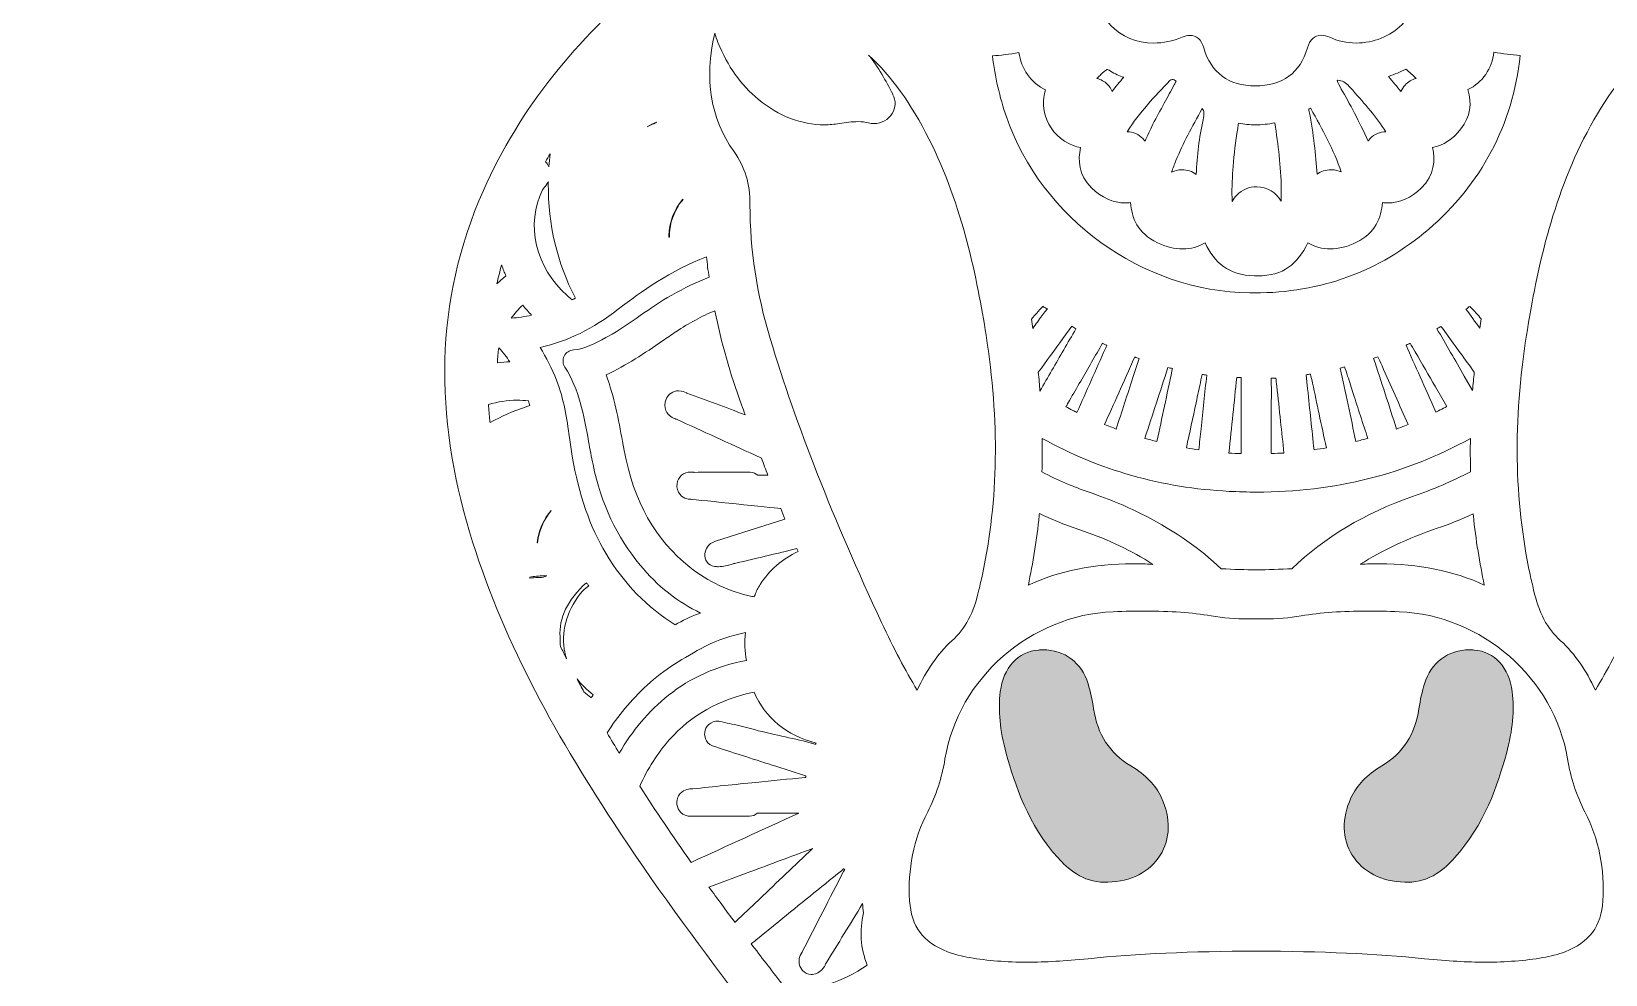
# Model space of a CAD drawing. Extents: x 316 to 1684, y -1896 to -103.
# Drawn here: x 316 to 1195, y -1441 to -915 of the extents above; entities that cross this region are included whole.
import ezdxf

# ---------------------------------------------------------------- set-up
doc = ezdxf.new("R2010")
doc.units = 0
doc.header["$MEASUREMENT"] = 0
doc.layers.add('Layer 1', color=7, linetype='Continuous')

# ---------------------------------------------------------------- blocks, each defined once
blk = doc.blocks.new('block 3')
at = {"layer": 'Layer 1', "lineweight": 0}
for points, knots in [([(1673.34, -762.19), (1662.42, -742.79), (1645.38, -729.84), (1626.13, -719.8), (1579.9, -695.65), (1530.89, -691.29), (1480.17, -700.46), (1472.26, -701.9), (1464.42, -703.7), (1456.37, -704.91), (1469.08, -697.31), (1482.2, -690.52), (1494.42, -682.22), (1597.01, -612.54), (1651.13, -515.78), (1656.09, -391.82), (1657.77, -349.84), (1651.93, -308.69), (1637.06, -269.34), (1611.07, -200.51), (1565.67, -148.18), (1500.72, -113.18), (1495.34, -110.27), (1489.49, -108.12), (1483.74, -105.96), (1478.61, -104.02), (1473.29, -103.36), (1467.76, -104.63), (1456.24, -107.26), (1452.69, -116.14), (1459.89, -125.56), (1462.54, -129.04), (1465.99, -132.03), (1469.48, -134.71), (1504.07, -161.2), (1530.16, -194), (1547, -234.47), (1562.92, -272.75), (1566.44, -312.54), (1564.66, -353.22), (1563.42, -381.55), (1557.91, -408.97), (1544.9, -434.47), (1526.94, -469.68), (1498.13, -493.38), (1462.73, -508.99), (1403.63, -535.05), (1341.45, -548.51), (1276.91, -549.25), (1244.48, -549.61), (1212.44, -543.11), (1181.42, -534.64), (1141.75, -523.78), (1102.93, -524.67), (1063.01, -531.95), (1042.09, -535.75), (1021.1, -537.48), (1000.09, -537.46), (1000.09, -537.46), (999.91, -537.46), (999.91, -537.46), (978.9, -537.48), (957.91, -535.75), (936.99, -531.95), (897.07, -524.67), (858.25, -523.78), (818.58, -534.64), (787.56, -543.11), (755.52, -549.61), (723.09, -549.25), (658.55, -548.51), (596.37, -535.05), (537.27, -508.99), (501.87, -493.38), (473.06, -469.68), (455.1, -434.47), (442.09, -408.97), (436.58, -381.55), (435.34, -353.22), (433.56, -312.54), (437.08, -272.75), (453, -234.47), (469.84, -194), (495.93, -161.2), (530.52, -134.71), (534.01, -132.03), (537.46, -129.04), (540.11, -125.56), (547.31, -116.14), (543.76, -107.26), (532.24, -104.63), (526.71, -103.36), (521.39, -104.02), (516.26, -105.96), (510.51, -108.12), (504.66, -110.27), (499.28, -113.18), (434.33, -148.18), (388.93, -200.51), (362.94, -269.34), (348.07, -308.69), (342.23, -349.84), (343.91, -391.82), (348.87, -515.78), (402.99, -612.54), (505.58, -682.22), (517.8, -690.52), (530.92, -697.31), (543.63, -704.91), (535.58, -703.7), (527.74, -701.9), (519.83, -700.46), (469.11, -691.29), (420.1, -695.65), (373.87, -719.8), (354.62, -729.84), (337.58, -742.79), (326.66, -762.19), (315.82, -781.5), (317.18, -798.65), (331.61, -815.5), (368.81, -858.95), (417.78, -881), (472.89, -890.53), (504.31, -895.96), (535.11, -888.27), (565.83, -882.51), (590.21, -877.94), (614, -870.13), (639.08, -869.18), (649.66, -868.8), (660.2, -868.1), (670.74, -869.82), (672.19, -870.06), (673.96, -870.13), (674.55, -871.64), (675.23, -873.37), (673.43, -874.11), (672.36, -875.01), (668.06, -878.7), (663.71, -882.32), (659.38, -885.99), (620.72, -918.68), (588.9, -956.78), (568.23, -1003.36), (540.49, -1065.87), (541.29, -1129.7), (560.55, -1194.13), (578.08, -1252.81), (607.58, -1305.64), (640.94, -1356.5), (684.92, -1423.61), (735.47, -1485.8), (785.51, -1548.36), (833.7, -1608.6), (882.43, -1668.47), (924.51, -1733.3), (952.78, -1776.85), (977.69, -1822.09), (992.65, -1872.18), (994.88, -1879.62), (997.22, -1887), (999.91, -1895.78), (999.93, -1895.87), (999.96, -1895.94), (999.99, -1896.03), (999.99, -1896.01), (1000, -1896.01), (1000, -1896), (1000, -1896.01), (1000.01, -1896.01), (1000.01, -1896.03), (1000.04, -1895.94), (1000.07, -1895.87), (1000.09, -1895.78), (1002.78, -1887), (1005.12, -1879.62), (1007.35, -1872.18), (1022.31, -1822.09), (1047.22, -1776.85), (1075.49, -1733.3), (1117.57, -1668.47), (1166.3, -1608.6), (1214.49, -1548.36), (1264.53, -1485.8), (1315.08, -1423.61), (1359.06, -1356.5), (1392.42, -1305.64), (1421.92, -1252.81), (1439.45, -1194.13), (1458.71, -1129.7), (1459.51, -1065.87), (1431.77, -1003.36), (1411.1, -956.78), (1379.28, -918.68), (1340.63, -885.99), (1336.29, -882.32), (1331.94, -878.7), (1327.64, -875.01), (1326.57, -874.11), (1324.77, -873.37), (1325.45, -871.64), (1326.04, -870.13), (1327.81, -870.06), (1329.26, -869.82), (1339.8, -868.1), (1350.34, -868.8), (1360.92, -869.18), (1386, -870.13), (1409.79, -877.94), (1434.17, -882.51), (1464.89, -888.27), (1495.69, -895.96), (1527.11, -890.53), (1582.22, -881), (1631.19, -858.95), (1668.39, -815.5), (1682.82, -798.65), (1684.18, -781.5), (1673.34, -762.19)], [0, 0, 0, 0, 1, 1, 1, 2, 2, 2, 3, 3, 3, 4, 4, 4, 5, 5, 5, 6, 6, 6, 7, 7, 7, 8, 8, 8, 9, 9, 9, 10, 10, 10, 11, 11, 11, 12, 12, 12, 13, 13, 13, 14, 14, 14, 15, 15, 15, 16, 16, 16, 17, 17, 17, 18, 18, 18, 19, 19, 19, 20, 20, 20, 21, 21, 21, 22, 22, 22, 23, 23, 23, 24, 24, 24, 25, 25, 25, 26, 26, 26, 27, 27, 27, 28, 28, 28, 29, 29, 29, 30, 30, 30, 31, 31, 31, 32, 32, 32, 33, 33, 33, 34, 34, 34, 35, 35, 35, 36, 36, 36, 37, 37, 37, 38, 38, 38, 39, 39, 39, 40, 40, 40, 41, 41, 41, 42, 42, 42, 43, 43, 43, 44, 44, 44, 45, 45, 45, 46, 46, 46, 47, 47, 47, 48, 48, 48, 49, 49, 49, 50, 50, 50, 51, 51, 51, 52, 52, 52, 53, 53, 53, 54, 54, 54, 55, 55, 55, 56, 56, 56, 57, 57, 57, 58, 58, 58, 59, 59, 59, 60, 60, 60, 61, 61, 61, 62, 62, 62, 63, 63, 63, 64, 64, 64, 65, 65, 65, 66, 66, 66, 67, 67, 67, 68, 68, 68, 69, 69, 69, 70, 70, 70, 71, 71, 71, 72, 72, 72, 73, 73, 73, 73]), ([(1090.78, -881.05), (1090.87, -881.77), (1090.98, -882.59), (1090.97, -883.04), (1090.72, -895.7), (1087.73, -904.25), (1081.27, -910.78), (1074.85, -917.27), (1065.55, -920.99), (1055.76, -920.99), (1050.58, -920.99), (1045.5, -919.89), (1041.06, -917.81), (1039.34, -917.01), (1037.87, -916.64), (1036.44, -916.64), (1032.5, -916.64), (1029.84, -919.04), (1028.52, -923.76), (1024.62, -937.61), (1014.57, -944.93), (999.41, -944.93), (984.6, -944.92), (974.66, -937.59), (970.69, -923.75), (969.36, -919.09), (966.71, -916.73), (962.8, -916.73), (961.5, -916.73), (960.17, -917.03), (958.64, -917.68), (953.34, -919.89), (947.98, -921.01), (942.7, -921.01), (923.58, -921.01), (909.17, -906.31), (908.42, -886.06), (908.39, -885.25), (908.5, -884.15), (908.63, -882.99), (908.92, -880.18), (909.28, -876.79), (907.9, -873.6), (926.14, -889.64), (948.62, -900.31), (975.21, -905.48), (983.47, -907.09), (991.95, -907.91), (1000.4, -907.91), (1000.4, -907.91), (1000.41, -907.91), (1000.41, -907.91), (1034.17, -907.91), (1066.34, -895.11), (1091.14, -873.69), (1090.14, -876.28), (1090.5, -878.97), (1090.78, -881.05)], [0, 0, 0, 0, 1, 1, 1, 2, 2, 2, 3, 3, 3, 4, 4, 4, 5, 5, 5, 6, 6, 6, 7, 7, 7, 8, 8, 8, 9, 9, 9, 10, 10, 10, 11, 11, 11, 12, 12, 12, 13, 13, 13, 14, 14, 14, 15, 15, 15, 16, 16, 16, 17, 17, 17, 18, 18, 18, 19, 19, 19, 19]), ([(708.13, -981.47), (695.08, -963.02), (691.58, -941.36), (697.51, -915.54), (697.97, -917.28), (698.61, -919.03), (699.3, -920.75), (704.58, -933.87), (712.16, -944.54), (721.84, -952.44), (733.38, -961.88), (745.82, -966.67), (758.79, -966.67), (758.8, -966.67), (758.8, -966.67), (758.8, -966.67), (761.54, -966.67), (764.34, -966.45), (767.13, -966.01), (770.87, -965.42), (774.24, -964.92), (777.45, -964.92), (779.62, -964.92), (781.58, -965.15), (783.46, -965.61), (784.43, -965.85), (785.42, -965.97), (786.41, -965.97), (790.6, -965.97), (794.53, -963.8), (796.66, -960.3), (798.62, -957.08), (798.76, -953.17), (797.03, -949.85), (797.03, -949.85), (796.92, -949.62), (796.92, -949.62), (793, -942.06), (788.98, -934.35), (783.38, -927.71), (796.18, -939.51), (807.19, -954.82), (817.13, -974.53), (836.08, -1012.16), (844.14, -1052.9), (849.05, -1084.19), (856.6, -1132.24), (855.94, -1175.96), (847.06, -1217.81), (846.73, -1219.33), (846.38, -1220.84), (846.02, -1222.36), (845.7, -1223.71), (845.38, -1225.06), (845.09, -1226.41), (842.22, -1239.27), (837.57, -1248.05), (830, -1254.89), (821.72, -1262.36), (815.87, -1271.48), (810.59, -1282.46), (803.85, -1271.36), (797.51, -1259.29), (790.67, -1244.65), (763.6, -1186.76), (743.25, -1134.9), (728.45, -1086.1), (720.95, -1061.39), (717.15, -1036.27), (717.18, -1011.46), (717.2, -999.26), (714.58, -990.57), (708.13, -981.47)], [0, 0, 0, 0, 1, 1, 1, 2, 2, 2, 3, 3, 3, 4, 4, 4, 5, 5, 5, 6, 6, 6, 7, 7, 7, 8, 8, 8, 9, 9, 9, 10, 10, 10, 11, 11, 11, 12, 12, 12, 13, 13, 13, 14, 14, 14, 15, 15, 15, 16, 16, 16, 17, 17, 17, 18, 18, 18, 19, 19, 19, 20, 20, 20, 21, 21, 21, 22, 22, 22, 23, 23, 23, 24, 24, 24, 24]), ([(1282.82, -1011.46), (1282.84, -1036.28), (1279.05, -1061.39), (1271.55, -1086.11), (1256.75, -1134.9), (1236.4, -1186.76), (1209.33, -1244.65), (1202.49, -1259.3), (1196.15, -1271.36), (1189.41, -1282.46), (1184.13, -1271.48), (1178.28, -1262.36), (1170, -1254.89), (1162.43, -1248.05), (1157.77, -1239.27), (1154.91, -1226.42), (1154.61, -1225.05), (1154.29, -1223.69), (1153.97, -1222.32), (1153.62, -1220.82), (1153.26, -1219.32), (1152.94, -1217.83), (1144.06, -1175.96), (1143.4, -1132.24), (1150.95, -1084.19), (1155.86, -1052.9), (1163.92, -1012.16), (1182.87, -974.53), (1192.81, -954.82), (1203.82, -939.51), (1216.62, -927.71), (1211.01, -934.35), (1207, -942.06), (1203.08, -949.63), (1203.08, -949.63), (1202.97, -949.85), (1202.97, -949.85), (1201.24, -953.17), (1201.39, -957.08), (1203.34, -960.3), (1205.47, -963.8), (1209.4, -965.97), (1213.59, -965.97), (1214.58, -965.97), (1215.57, -965.85), (1216.55, -965.61), (1218.42, -965.15), (1220.38, -964.92), (1222.55, -964.92), (1225.76, -964.92), (1229.13, -965.42), (1232.89, -966.02), (1235.66, -966.45), (1238.46, -966.67), (1241.21, -966.67), (1254.18, -966.67), (1266.62, -961.88), (1278.16, -952.45), (1287.84, -944.54), (1295.42, -933.87), (1300.7, -920.75), (1301.39, -919.03), (1302.03, -917.28), (1302.49, -915.54), (1308.42, -941.36), (1304.92, -963.02), (1291.87, -981.46), (1285.42, -990.56), (1282.8, -999.25), (1282.82, -1011.46)], [0, 0, 0, 0, 1, 1, 1, 2, 2, 2, 3, 3, 3, 4, 4, 4, 5, 5, 5, 6, 6, 6, 7, 7, 7, 8, 8, 8, 9, 9, 9, 10, 10, 10, 11, 11, 11, 12, 12, 12, 13, 13, 13, 14, 14, 14, 15, 15, 15, 16, 16, 16, 17, 17, 17, 18, 18, 18, 19, 19, 19, 20, 20, 20, 21, 21, 21, 22, 22, 22, 23, 23, 23, 23]), ([(1096.11, -1025.1), (1068.65, -1048.64), (1035.97, -1060.58), (998.98, -1060.58), (998.11, -1060.58), (997.25, -1060.57), (996.38, -1060.56), (936.11, -1059.67), (880.19, -1019.2), (860.4, -962.17), (856.64, -951.31), (854.02, -939.87), (852.61, -928.11), (857.17, -927.91), (862.01, -927.3), (867.45, -926.24), (868.41, -935.1), (874.3, -943.49), (882.25, -947.16), (880.59, -952.77), (880.81, -958.6), (882.94, -963.87), (885.55, -970.35), (890.8, -975.46), (897.72, -978.28), (899.13, -978.85), (900.51, -979.21), (901.82, -979.44), (900.4, -986.27), (900.56, -994.68), (907.99, -1001.89), (913.75, -1007.47), (920.06, -1010.31), (926.77, -1010.31), (927.75, -1010.31), (928.74, -1010.24), (929.74, -1010.12), (930.38, -1018.43), (933.7, -1027.31), (944.76, -1032.52), (949.69, -1034.85), (954.45, -1036.03), (958.91, -1036.03), (963.38, -1036.03), (967.57, -1034.89), (971.44, -1032.63), (976.63, -1043.62), (984.21, -1050.63), (999, -1051.05), (999.56, -1051.06), (1000.11, -1051.07), (1000.65, -1051.07), (1015.42, -1051.07), (1022.92, -1044.43), (1028.8, -1032.66), (1032.7, -1034.89), (1036.91, -1036.01), (1041.37, -1036.01), (1045.99, -1036.01), (1050.88, -1034.77), (1055.91, -1032.33), (1066.63, -1027.13), (1069.86, -1018.35), (1070.47, -1010.12), (1071.49, -1010.24), (1072.49, -1010.31), (1073.49, -1010.31), (1080.17, -1010.31), (1086.46, -1007.52), (1092.19, -1002.01), (1099.73, -994.76), (1099.9, -986.29), (1098.45, -979.39), (1104.54, -978.24), (1109.87, -974.73), (1114.34, -968.9), (1119.44, -962.28), (1120.73, -954.78), (1118.14, -947.03), (1126.28, -943.17), (1131.84, -935.17), (1132.74, -926.07), (1137.62, -927.01), (1142.54, -927.64), (1147.47, -927.94), (1143.05, -966.97), (1125.79, -999.65), (1096.11, -1025.1)], [0, 0, 0, 0, 1, 1, 1, 2, 2, 2, 3, 3, 3, 4, 4, 4, 5, 5, 5, 6, 6, 6, 7, 7, 7, 8, 8, 8, 9, 9, 9, 10, 10, 10, 11, 11, 11, 12, 12, 12, 13, 13, 13, 14, 14, 14, 15, 15, 15, 16, 16, 16, 17, 17, 17, 18, 18, 18, 19, 19, 19, 20, 20, 20, 21, 21, 21, 22, 22, 22, 23, 23, 23, 24, 24, 24, 25, 25, 25, 26, 26, 26, 27, 27, 27, 28, 28, 28, 29, 29, 29, 29]), ([(910.97, -940.79), (911.2, -940.56), (911.44, -940.33), (911.67, -940.1), (912.37, -939.43), (913.08, -938.75), (913.78, -938.06), (916.02, -935.86), (916.74, -935.83), (916.76, -935.83), (916.79, -935.83), (917.32, -935.84), (918.56, -936.69), (920.9, -938.28), (923.46, -939.34), (925.96, -940.09), (923.7, -942.72), (921.52, -945.37), (919.42, -948), (918.81, -946.54), (917.93, -945.19), (916.79, -944.05), (915.2, -942.44), (913.21, -941.34), (910.97, -940.79)], [0, 0, 0, 0, 1, 1, 1, 2, 2, 2, 3, 3, 3, 4, 4, 4, 5, 5, 5, 6, 6, 6, 7, 7, 7, 8, 8, 8, 8]), ([(1080.81, -948.13), (1078.55, -945.33), (1076.25, -942.51), (1073.83, -939.65), (1077.29, -938.53), (1080.47, -937.18), (1083.49, -935.57), (1085.56, -937.32), (1087.5, -939.03), (1089.35, -940.76), (1086.95, -941.36), (1084.79, -942.64), (1083.1, -944.49), (1082.12, -945.57), (1081.36, -946.81), (1080.81, -948.13)], [0, 0, 0, 0, 1, 1, 1, 2, 2, 2, 3, 3, 3, 4, 4, 4, 5, 5, 5, 5]), ([(927.86, -970.57), (934.64, -959.94), (943.31, -950.62), (951.78, -941.92), (952.01, -941.69), (952.39, -941.38), (953.08, -941.38), (953.74, -941.38), (954.59, -941.69), (955.18, -942.36), (955.05, -942.63), (954.88, -942.93), (954.75, -943.17), (954.53, -943.56), (954.32, -943.94), (954.14, -944.3), (952.34, -947.76), (950.47, -951.18), (948.59, -954.6), (946.49, -958.44), (944.32, -962.4), (942.27, -966.4), (940.59, -969.7), (939.14, -972.81), (937.85, -975.82), (937.48, -975.31), (937.09, -974.81), (936.64, -974.34), (934.36, -972), (931.3, -970.68), (927.86, -970.57)], [0, 0, 0, 0, 1, 1, 1, 2, 2, 2, 3, 3, 3, 4, 4, 4, 5, 5, 5, 6, 6, 6, 7, 7, 7, 8, 8, 8, 9, 9, 9, 10, 10, 10, 10]), ([(1045.3, -941.82), (1048.08, -942), (1049.87, -942.92), (1051.9, -945.21), (1051.9, -945.21), (1053.86, -947.42), (1053.86, -947.42), (1060.67, -955.08), (1067.15, -962.43), (1072.45, -970.57), (1069.09, -970.63), (1065.98, -971.95), (1063.67, -974.3), (1063.21, -974.78), (1062.8, -975.29), (1062.42, -975.82), (1057.54, -964.73), (1052.01, -954.64), (1047.5, -946.75), (1046.48, -944.97), (1045.69, -943.35), (1045.09, -941.81), (1045.09, -941.81), (1045.3, -941.82), (1045.3, -941.82)], [0, 0, 0, 0, 1, 1, 1, 2, 2, 2, 3, 3, 3, 4, 4, 4, 5, 5, 5, 6, 6, 6, 7, 7, 7, 8, 8, 8, 8]), ([(958.51, -991.79), (956.44, -991.79), (954.48, -992.26), (952.71, -993.08), (953.46, -990.88), (954.28, -988.75), (955.14, -986.64), (959.07, -977.09), (963.89, -967.99), (969.83, -957.6), (970.89, -958.79), (971.02, -960.44), (970.25, -963.97), (968.15, -973.6), (966.9, -983.78), (966.48, -994.36), (964.22, -992.75), (961.47, -991.79), (958.51, -991.79)], [0, 0, 0, 0, 1, 1, 1, 2, 2, 2, 3, 3, 3, 4, 4, 4, 5, 5, 5, 6, 6, 6, 6]), ([(1029.85, -957.56), (1029.85, -957.56), (1030.28, -957.31), (1030.28, -957.31), (1030.32, -957.38), (1030.36, -957.46), (1030.41, -957.53), (1037.03, -969.24), (1043.3, -980.79), (1047.5, -993.02), (1045.86, -992.28), (1044.06, -991.85), (1042.15, -991.81), (1042.11, -991.8), (1041.88, -991.8), (1041.83, -991.8), (1038.89, -991.8), (1036.18, -992.7), (1033.94, -994.24), (1033.35, -983.39), (1031.93, -971.94), (1029.6, -959.39), (1029.45, -958.6), (1029.4, -958.13), (1029.39, -957.86), (1029.5, -957.78), (1029.64, -957.68), (1029.85, -957.56)], [0, 0, 0, 0, 1, 1, 1, 2, 2, 2, 3, 3, 3, 4, 4, 4, 5, 5, 5, 6, 6, 6, 7, 7, 7, 8, 8, 8, 9, 9, 9, 9]), ([(659.8, -967.76), (661.43, -966.79), (663.16, -965.95), (664.98, -965.25), (664.36, -965.61), (663.63, -965.97), (662.74, -966.34), (661.73, -966.77), (660.75, -967.24), (659.8, -967.76)], [0, 0, 0, 0, 1, 1, 1, 2, 2, 2, 3, 3, 3, 3]), ([(1000.25, -1001.28), (996.07, -1001.28), (992.14, -1002.94), (989.18, -1005.95), (988.12, -1007.04), (987.24, -1008.25), (986.55, -1009.54), (986.22, -1003.82), (986.56, -997.92), (986.93, -991.82), (986.93, -991.82), (987.04, -990), (987.04, -990), (987.45, -982.98), (988.5, -976.1), (989.61, -968.81), (989.76, -967.8), (989.92, -966.8), (990.07, -965.8), (993.19, -966.39), (996.37, -966.69), (999.57, -966.69), (1003.13, -966.69), (1006.74, -966.32), (1010.34, -965.59), (1012.25, -978.06), (1013.79, -989.64), (1013.96, -1002.49), (1013.96, -1004.56), (1013.95, -1006.91), (1013.83, -1009.4), (1011.22, -1004.61), (1006.13, -1001.32), (1000.25, -1001.28)], [0, 0, 0, 0, 1, 1, 1, 2, 2, 2, 3, 3, 3, 4, 4, 4, 5, 5, 5, 6, 6, 6, 7, 7, 7, 8, 8, 8, 9, 9, 9, 10, 10, 10, 11, 11, 11, 11]), ([(605.54, -982.98), (605.26, -985.36), (605.04, -987.77), (604.87, -990.21), (604.36, -989.1), (603.66, -988.18), (602.91, -987.39), (603.78, -985.9), (604.66, -984.43), (605.54, -982.98)], [0, 0, 0, 0, 1, 1, 1, 2, 2, 2, 3, 3, 3, 3]), ([(604.54, -998.58), (604.53, -998.9), (604.53, -999.23), (604.53, -999.56), (604.37, -1022.32), (609.45, -1043.82), (619.63, -1063.48), (618.96, -1063.85), (618.38, -1064.18), (617.86, -1064.48), (617.8, -1064.43), (617.74, -1064.38), (617.68, -1064.32), (616.97, -1063.69), (616.13, -1062.93), (615.1, -1062.04), (597.46, -1046.81), (591.68, -1021.95), (601.34, -1002.96), (601.46, -1002.73), (601.94, -1002.16), (602.26, -1001.79), (602.89, -1001.04), (603.8, -999.95), (604.54, -998.58)], [0, 0, 0, 0, 1, 1, 1, 2, 2, 2, 3, 3, 3, 4, 4, 4, 5, 5, 5, 6, 6, 6, 7, 7, 7, 8, 8, 8, 8]), ([(671.85, -1029.45), (671.85, -1029.45), (671.85, -1028.66), (671.85, -1028.66), (672.01, -1021.34), (674.68, -1014.33), (679.61, -1008.21), (679.63, -1008.24), (679.82, -1008.42), (679.89, -1008.49), (678.94, -1009.44), (677.86, -1010.59), (677.02, -1012.09), (673.53, -1018.3), (671.99, -1023.78), (672.19, -1029.31), (672.08, -1029.36), (671.97, -1029.4), (671.85, -1029.45)], [0, 0, 0, 0, 1, 1, 1, 2, 2, 2, 3, 3, 3, 4, 4, 4, 5, 5, 5, 6, 6, 6, 6]), ([(578.37, -1045.17), (578.42, -1045.13), (578.47, -1045.09), (578.52, -1045.05), (579.2, -1047.21), (580.03, -1049.22), (580.85, -1051.02), (579.07, -1052.46), (577.4, -1053.96), (575.82, -1055.5), (576.59, -1052.03), (577.44, -1048.59), (578.37, -1045.17)], [0, 0, 0, 0, 1, 1, 1, 2, 2, 2, 3, 3, 3, 4, 4, 4, 4]), ([(599.99, -1091.08), (615.28, -1087.6), (629.59, -1080.59), (643.57, -1069.74), (656.31, -1059.88), (673.1, -1047.95), (692.85, -1040.4), (693.28, -1044.23), (693.77, -1048.05), (694.32, -1051.86), (687.39, -1054.51), (680.38, -1057.85), (673.44, -1061.81), (667.26, -1065.32), (661.45, -1069.37), (655.82, -1073.27), (649.74, -1077.5), (643.99, -1081.5), (637.8, -1084.9), (637.8, -1084.9), (636.68, -1085.51), (636.68, -1085.51), (630.65, -1088.84), (624.95, -1091.98), (618.59, -1092.41), (616.38, -1092.56), (614.41, -1093.86), (613.42, -1095.83), (612.42, -1097.81), (612.55, -1100.17), (613.74, -1102.03), (621.75, -1114.49), (624.31, -1128.65), (627.03, -1143.64), (627.79, -1147.85), (628.57, -1152.19), (629.49, -1156.47), (634.17, -1178.5), (642.77, -1196.86), (655.78, -1212.6), (665.56, -1224.45), (676.91, -1233.43), (689.61, -1239.4), (689.22, -1239.54), (688.83, -1239.68), (688.43, -1239.82), (683.7, -1241.45), (679.43, -1243.69), (675.46, -1245.94), (659.88, -1236.43), (646.82, -1223.01), (636.64, -1206.04), (627.73, -1191.2), (621.6, -1173.46), (617.92, -1151.82), (617.33, -1148.37), (616.83, -1144.8), (616.34, -1141.35), (614.85, -1130.82), (613.31, -1119.93), (609.12, -1109.39), (606.43, -1102.63), (603.42, -1096.59), (599.99, -1091.08)], [0, 0, 0, 0, 1, 1, 1, 2, 2, 2, 3, 3, 3, 4, 4, 4, 5, 5, 5, 6, 6, 6, 7, 7, 7, 8, 8, 8, 9, 9, 9, 10, 10, 10, 11, 11, 11, 12, 12, 12, 13, 13, 13, 14, 14, 14, 15, 15, 15, 16, 16, 16, 17, 17, 17, 18, 18, 18, 19, 19, 19, 20, 20, 20, 21, 21, 21, 21]), ([(595.16, -1073.03), (591.41, -1073.87), (587.67, -1074.42), (583.83, -1074.68), (585.66, -1072.12), (587.81, -1069.7), (590.29, -1067.39), (591.78, -1069.33), (593.39, -1071.18), (595.16, -1073.03)], [0, 0, 0, 0, 1, 1, 1, 2, 2, 2, 3, 3, 3, 3]), ([(646.92, -1148.63), (646.92, -1148.63), (645.99, -1143.63), (645.99, -1143.63), (643.71, -1131.3), (641.35, -1118.6), (636.83, -1106.33), (648.2, -1101.11), (658.4, -1094.16), (668.29, -1087.41), (670.8, -1085.7), (673.31, -1083.98), (675.85, -1082.29), (683.02, -1077.51), (690.29, -1073.58), (697.55, -1070.55), (701.14, -1088.27), (706.15, -1105.93), (712.49, -1123.13), (713.17, -1124.97), (713.84, -1126.8), (714.52, -1128.63), (703.66, -1124.59), (692.81, -1120.56), (681.98, -1116.54), (681.98, -1116.54), (681.68, -1116.4), (681.68, -1116.4), (680.76, -1115.97), (679.22, -1115.26), (677.28, -1115.26), (674.21, -1115.26), (671.54, -1117.07), (670.28, -1119.98), (669.37, -1122.1), (669.34, -1124.35), (670.19, -1126.31), (671.55, -1129.47), (674.42, -1130.52), (675.8, -1131.02), (675.8, -1131.02), (676.11, -1131.14), (676.11, -1131.14), (690.75, -1137.85), (705.41, -1144.54), (720.06, -1151.23), (720.06, -1151.23), (723.55, -1152.83), (723.55, -1152.83), (724.76, -1156.04), (725.98, -1159.26), (727.21, -1162.47), (727.21, -1162.47), (721.61, -1162.47), (721.61, -1162.47), (720.49, -1161.42), (718.99, -1160.78), (717.34, -1160.78), (717.34, -1160.78), (703.55, -1160.78), (703.55, -1160.78), (697.65, -1160.78), (691.75, -1160.78), (686.05, -1160.82), (686.05, -1160.82), (685.78, -1160.79), (685.78, -1160.79), (685.23, -1160.73), (684.66, -1160.68), (684.12, -1160.68), (680.07, -1160.68), (677, -1163.31), (676.46, -1167.23), (676.16, -1169.47), (676.75, -1171.6), (678.12, -1173.21), (680.31, -1175.79), (683.33, -1175.87), (684.62, -1175.9), (684.62, -1175.9), (684.82, -1175.91), (684.82, -1175.91), (695.68, -1177.04), (734.41, -1181.04), (734.41, -1181.04), (735.19, -1183.02), (735.97, -1184.97), (736.73, -1186.9), (736.73, -1186.9), (697.85, -1199.33), (697.85, -1199.33), (693.65, -1200.67), (692.34, -1203.85), (691.99, -1206.28), (691.75, -1207.92), (692.18, -1209.59), (693.17, -1210.92), (694.16, -1212.25), (695.64, -1213.13), (697.29, -1213.36), (698.03, -1213.47), (698.79, -1213.52), (699.55, -1213.52), (702.35, -1213.52), (704.8, -1212.8), (706.76, -1212.22), (707.42, -1212.03), (708.07, -1211.83), (708.74, -1211.67), (718.78, -1209.32), (728.8, -1206.93), (738.83, -1204.53), (738.83, -1204.53), (743.44, -1203.43), (743.44, -1203.43), (743.66, -1203.96), (743.88, -1204.5), (744.1, -1205.03), (735.15, -1209.17), (728.02, -1215.36), (722.87, -1223.5), (721.67, -1225.39), (720.71, -1227.3), (720, -1229.18), (719.82, -1229.66), (719.67, -1230.04), (719.55, -1230.34), (719.22, -1230.29), (718.81, -1230.21), (718.3, -1230.11), (705.56, -1227.46), (693.86, -1221.95), (683.51, -1213.76), (664.27, -1198.49), (652.3, -1177.19), (646.92, -1148.63)], [0, 0, 0, 0, 1, 1, 1, 2, 2, 2, 3, 3, 3, 4, 4, 4, 5, 5, 5, 6, 6, 6, 7, 7, 7, 8, 8, 8, 9, 9, 9, 10, 10, 10, 11, 11, 11, 12, 12, 12, 13, 13, 13, 14, 14, 14, 15, 15, 15, 16, 16, 16, 17, 17, 17, 18, 18, 18, 19, 19, 19, 20, 20, 20, 21, 21, 21, 22, 22, 22, 23, 23, 23, 24, 24, 24, 25, 25, 25, 26, 26, 26, 27, 27, 27, 28, 28, 28, 29, 29, 29, 30, 30, 30, 31, 31, 31, 32, 32, 32, 33, 33, 33, 34, 34, 34, 35, 35, 35, 36, 36, 36, 37, 37, 37, 38, 38, 38, 39, 39, 39, 40, 40, 40, 41, 41, 41, 42, 42, 42, 43, 43, 43, 44, 44, 44, 45, 45, 45, 45]), ([(874.35, -1075.16), (876.1, -1073.22), (880.74, -1068.07), (880.74, -1068.07), (881.53, -1068.6), (882.32, -1069.07), (883.05, -1069.5), (883.13, -1069.54), (883.2, -1069.59), (883.29, -1069.64), (883.01, -1069.97), (882.73, -1070.29), (882.49, -1070.57), (881.74, -1071.45), (880.97, -1072.35), (880.26, -1073.33), (878.57, -1075.68), (876.87, -1078.04), (875.16, -1080.39), (874.9, -1078.65), (874.63, -1076.91), (874.35, -1075.16)], [0, 0, 0, 0, 1, 1, 1, 2, 2, 2, 3, 3, 3, 4, 4, 4, 5, 5, 5, 6, 6, 6, 7, 7, 7, 7]), ([(1117.14, -1069.65), (1117.93, -1069.04), (1118.68, -1068.48), (1119.27, -1068.09), (1120.22, -1069), (1121.6, -1070.53), (1122.87, -1071.93), (1123.8, -1072.96), (1124.73, -1074), (1125.67, -1075.03), (1125.39, -1076.78), (1125.12, -1078.53), (1124.85, -1080.27), (1122.29, -1076.74), (1119.72, -1073.2), (1117.14, -1069.65)], [0, 0, 0, 0, 1, 1, 1, 2, 2, 2, 3, 3, 3, 4, 4, 4, 5, 5, 5, 5]), ([(879.18, -1115.38), (878.91, -1111.93), (878.6, -1108.44), (878.25, -1104.94), (882.84, -1098.66), (887.41, -1092.37), (891.98, -1086.08), (891.98, -1086.08), (896.97, -1079.22), (896.97, -1079.22), (897.72, -1079.69), (898.48, -1080.17), (899.23, -1080.65), (896.98, -1084.55), (894.72, -1088.46), (892.46, -1092.36), (888.04, -1099.99), (883.62, -1107.62), (879.18, -1115.38)], [0, 0, 0, 0, 1, 1, 1, 2, 2, 2, 3, 3, 3, 4, 4, 4, 5, 5, 5, 6, 6, 6, 6]), ([(1120.85, -1115.13), (1120.85, -1115.13), (1116.17, -1107.03), (1116.17, -1107.03), (1111.11, -1098.25), (1106.05, -1089.47), (1100.88, -1080.57), (1101.72, -1080.06), (1102.52, -1079.6), (1103.15, -1079.26), (1103.94, -1080.23), (1105.06, -1081.78), (1106.19, -1083.35), (1111.35, -1090.52), (1116.54, -1097.67), (1121.76, -1104.8), (1121.42, -1108.22), (1121.11, -1111.68), (1120.85, -1115.13)], [0, 0, 0, 0, 1, 1, 1, 2, 2, 2, 3, 3, 3, 4, 4, 4, 5, 5, 5, 6, 6, 6, 6]), ([(893.67, -1124.22), (894.22, -1123.19), (894.97, -1121.88), (895.67, -1120.67), (897.74, -1117.06), (899.83, -1113.46), (901.91, -1109.86), (905.91, -1102.95), (910.04, -1095.82), (914.06, -1088.71), (914.06, -1088.71), (915.85, -1089.56), (916.46, -1089.86), (916.22, -1090.43), (915.94, -1091.05), (915.69, -1091.63), (910.4, -1103.55), (905.11, -1115.47), (899.79, -1127.33), (899.03, -1126.96), (898.26, -1126.59), (897.5, -1126.2), (896.18, -1125.54), (894.74, -1124.81), (893.67, -1124.22)], [0, 0, 0, 0, 1, 1, 1, 2, 2, 2, 3, 3, 3, 4, 4, 4, 5, 5, 5, 6, 6, 6, 7, 7, 7, 8, 8, 8, 8]), ([(1106.42, -1124.08), (1105.87, -1124.36), (1101.78, -1126.44), (1100.29, -1127.2), (1094.12, -1113.19), (1088.76, -1101.14), (1083.64, -1089.78), (1084.51, -1089.36), (1085.32, -1088.99), (1085.95, -1088.72), (1086.7, -1089.84), (1087.75, -1091.67), (1088.8, -1093.49), (1092.56, -1100.05), (1096.34, -1106.59), (1100.11, -1113.14), (1100.11, -1113.14), (1106.42, -1124.08), (1106.42, -1124.08)], [0, 0, 0, 0, 1, 1, 1, 2, 2, 2, 3, 3, 3, 4, 4, 4, 5, 5, 5, 6, 6, 6, 6]), ([(582.96, -1099.04), (580.75, -1099.14), (578.48, -1099.34), (576.18, -1099.69), (576.17, -1096.74), (576.41, -1093.91), (576.9, -1091.19), (579.28, -1093.91), (581.27, -1096.48), (582.96, -1099.04)], [0, 0, 0, 0, 1, 1, 1, 2, 2, 2, 3, 3, 3, 3]), ([(915.26, -1134.11), (920.29, -1122.94), (925.7, -1110.8), (932.08, -1096.36), (932.91, -1096.67), (933.73, -1096.95), (934.54, -1097.23), (934.54, -1097.23), (931.09, -1107.83), (931.09, -1107.83), (927.96, -1117.42), (924.83, -1127.02), (921.76, -1136.64), (919.62, -1135.75), (917.45, -1134.92), (915.26, -1134.11)], [0, 0, 0, 0, 1, 1, 1, 2, 2, 2, 3, 3, 3, 4, 4, 4, 5, 5, 5, 5]), ([(1065.56, -1097.17), (1066.45, -1096.83), (1067.28, -1096.53), (1067.93, -1096.33), (1068.57, -1097.54), (1069.44, -1099.49), (1070.24, -1101.28), (1075.11, -1112.22), (1079.97, -1123.17), (1084.84, -1134.13), (1084.84, -1134.13), (1082.95, -1134.85), (1082.95, -1134.85), (1081.42, -1135.43), (1079.9, -1136.02), (1078.37, -1136.61), (1074.12, -1123.45), (1069.85, -1110.29), (1065.56, -1097.17)], [0, 0, 0, 0, 1, 1, 1, 2, 2, 2, 3, 3, 3, 4, 4, 4, 5, 5, 5, 6, 6, 6, 6]), ([(937.77, -1141.84), (942.08, -1128.68), (946.36, -1115.5), (950.66, -1102.21), (951.52, -1102.44), (952.36, -1102.65), (953.17, -1102.85), (953.17, -1102.85), (952.9, -1104.1), (952.9, -1104.1), (950.11, -1117.26), (947.31, -1130.44), (944.53, -1143.64), (942.27, -1143.02), (940, -1142.43), (937.77, -1141.84)], [0, 0, 0, 0, 1, 1, 1, 2, 2, 2, 3, 3, 3, 4, 4, 4, 5, 5, 5, 5]), ([(960.94, -1147.2), (962.82, -1138.77), (964.63, -1130.24), (966.38, -1121.97), (967.28, -1117.71), (968.18, -1113.45), (969.1, -1109.21), (969.31, -1108.22), (969.55, -1107.1), (969.78, -1106.2), (970.5, -1106.26), (971.37, -1106.35), (972.36, -1106.45), (972.36, -1106.45), (972.37, -1106.45), (972.37, -1106.45), (971.14, -1116.46), (970.11, -1126.62), (969.12, -1136.45), (968.72, -1140.4), (968.32, -1144.36), (967.91, -1148.32), (965.64, -1147.92), (963.31, -1147.52), (960.94, -1147.2)], [0, 0, 0, 0, 1, 1, 1, 2, 2, 2, 3, 3, 3, 4, 4, 4, 5, 5, 5, 6, 6, 6, 7, 7, 7, 8, 8, 8, 8]), ([(991.62, -1150.38), (989.28, -1150.25), (986.95, -1150.16), (984.66, -1150.07), (986.24, -1135.34), (987.69, -1121.48), (989.08, -1107.84), (989.74, -1107.82), (990.35, -1107.81), (990.91, -1107.81), (990.91, -1107.81), (991.55, -1107.81), (991.55, -1107.81), (991.62, -1109.15), (991.62, -1111.05), (991.62, -1112.91), (991.62, -1112.91), (991.62, -1129.92), (991.62, -1129.92), (991.62, -1129.92), (991.61, -1136.55), (991.61, -1136.55), (991.59, -1141.08), (991.58, -1145.74), (991.62, -1150.38)], [0, 0, 0, 0, 1, 1, 1, 2, 2, 2, 3, 3, 3, 4, 4, 4, 5, 5, 5, 6, 6, 6, 7, 7, 7, 8, 8, 8, 8]), ([(1027.83, -1106.31), (1028.75, -1106.13), (1029.56, -1105.99), (1030.23, -1105.9), (1030.61, -1107.24), (1031.06, -1109.3), (1031.44, -1111.06), (1032.68, -1116.75), (1033.88, -1122.44), (1035.08, -1128.13), (1036.42, -1134.48), (1037.76, -1140.83), (1039.16, -1147.17), (1036.84, -1147.49), (1034.53, -1147.85), (1032.25, -1148.23), (1031.09, -1137.04), (1029.9, -1125.81), (1028.67, -1114.22), (1028.67, -1114.22), (1027.83, -1106.31), (1027.83, -1106.31)], [0, 0, 0, 0, 1, 1, 1, 2, 2, 2, 3, 3, 3, 4, 4, 4, 5, 5, 5, 6, 6, 6, 7, 7, 7, 7]), ([(1046.9, -1102.57), (1047.8, -1102.3), (1048.63, -1102.06), (1049.29, -1101.9), (1049.79, -1103.16), (1050.42, -1105.12), (1051.04, -1107.02), (1052.09, -1110.29), (1053.14, -1113.57), (1054.18, -1116.84), (1056.81, -1125.06), (1059.52, -1133.54), (1062.38, -1141.87), (1059.95, -1142.39), (1057.64, -1143.05), (1055.64, -1143.65), (1052.76, -1129.96), (1049.85, -1116.28), (1046.9, -1102.57)], [0, 0, 0, 0, 1, 1, 1, 2, 2, 2, 3, 3, 3, 4, 4, 4, 5, 5, 5, 6, 6, 6, 6]), ([(1008.38, -1129.12), (1008.38, -1126.99), (1008.39, -1124.85), (1008.4, -1122.72), (1008.42, -1117.97), (1008.44, -1113.07), (1008.36, -1108.2), (1009.19, -1108.17), (1009.93, -1108.15), (1010.59, -1108.15), (1010.59, -1108.15), (1010.87, -1108.15), (1010.87, -1108.15), (1011.08, -1109.36), (1011.28, -1111.11), (1011.45, -1112.61), (1012.19, -1119.14), (1012.88, -1125.68), (1013.57, -1132.21), (1014.19, -1138.16), (1014.82, -1144.1), (1015.48, -1150.04), (1013.15, -1150.1), (1010.77, -1150.18), (1008.37, -1150.33), (1008.4, -1145.28), (1008.4, -1140.23), (1008.39, -1135.18), (1008.39, -1135.18), (1008.38, -1129.12), (1008.38, -1129.12)], [0, 0, 0, 0, 1, 1, 1, 2, 2, 2, 3, 3, 3, 4, 4, 4, 5, 5, 5, 6, 6, 6, 7, 7, 7, 8, 8, 8, 9, 9, 9, 10, 10, 10, 10]), ([(593.39, -1120.91), (593.41, -1120.96), (593.42, -1121.03), (593.44, -1121.09), (593.68, -1121.87), (593.93, -1122.71), (594.15, -1123.44), (593.5, -1123.67), (592.77, -1123.93), (592.08, -1124.16), (585.13, -1126.58), (578.4, -1129.52), (571.99, -1132.94), (571.95, -1132.53), (571.9, -1132.13), (571.86, -1131.72), (571.55, -1128.83), (571.29, -1125.91), (571.08, -1122.97), (576.25, -1121.36), (581.63, -1120.55), (587.15, -1120.55), (589.19, -1120.55), (591.27, -1120.67), (593.39, -1120.91)], [0, 0, 0, 0, 1, 1, 1, 2, 2, 2, 3, 3, 3, 4, 4, 4, 5, 5, 5, 6, 6, 6, 7, 7, 7, 8, 8, 8, 8]), ([(880.25, -1160.62), (880.45, -1154.43), (880.49, -1148.16), (880.4, -1141.85), (912.17, -1159.55), (947.23, -1169.49), (984.79, -1171.43), (989.95, -1171.7), (995.13, -1171.84), (1000.19, -1171.84), (1043.81, -1171.84), (1083.93, -1161.76), (1119.6, -1141.87), (1119.51, -1148.12), (1119.55, -1154.34), (1119.74, -1160.47), (1109.56, -1165.72), (1098.63, -1170.38), (1087.2, -1174.35), (1060.75, -1183.53), (1038.12, -1197.09), (1019.9, -1214.68), (1013.28, -1214.99), (1006.62, -1215.21), (999.98, -1215.29), (993.89, -1215.22), (987.43, -1215.02), (980.3, -1214.68), (968.77, -1203.57), (954.97, -1193.91), (938.17, -1185.19), (928.66, -1180.26), (918.38, -1175.93), (906.72, -1171.97), (897.8, -1168.93), (888.91, -1165.12), (880.25, -1160.62)], [0, 0, 0, 0, 1, 1, 1, 2, 2, 2, 3, 3, 3, 4, 4, 4, 5, 5, 5, 6, 6, 6, 7, 7, 7, 8, 8, 8, 9, 9, 9, 10, 10, 10, 11, 11, 11, 12, 12, 12, 12]), ([(606.1, -1182.04), (606.11, -1182.09), (606.13, -1182.13), (606.14, -1182.18), (601.85, -1187.34), (599.28, -1193.37), (598.48, -1200.17), (598.44, -1200.18), (598.4, -1200.18), (598.37, -1200.18), (599.2, -1193.14), (601.71, -1187.21), (606.1, -1182.04)], [0, 0, 0, 0, 1, 1, 1, 2, 2, 2, 3, 3, 3, 4, 4, 4, 4]), ([(878.73, -1184.97), (878.77, -1184.61), (878.8, -1184.24), (878.84, -1183.86), (886.86, -1187.6), (895.11, -1190.9), (903.48, -1193.69), (917.4, -1198.33), (930.36, -1204.55), (942.12, -1212.21), (938.35, -1211.99), (934.64, -1211.88), (931.05, -1211.88), (909.34, -1211.88), (890.16, -1215.77), (872.67, -1223.76), (875.12, -1211.63), (877.46, -1198.39), (878.73, -1184.97)], [0, 0, 0, 0, 1, 1, 1, 2, 2, 2, 3, 3, 3, 4, 4, 4, 5, 5, 5, 6, 6, 6, 6]), ([(1101, -1192.07), (1107.76, -1189.77), (1114.52, -1187.05), (1121.17, -1183.97), (1121.21, -1184.3), (1121.24, -1184.64), (1121.27, -1184.97), (1122.54, -1198.38), (1124.88, -1211.62), (1127.33, -1223.75), (1109.89, -1215.78), (1090.69, -1211.88), (1068.95, -1211.88), (1065.41, -1211.88), (1061.75, -1211.99), (1058.03, -1212.2), (1070.44, -1204.29), (1084.64, -1197.64), (1101, -1192.07)], [0, 0, 0, 0, 1, 1, 1, 2, 2, 2, 3, 3, 3, 4, 4, 4, 5, 5, 5, 6, 6, 6, 6]), ([(594.34, -1219.89), (594.28, -1219.73), (594.22, -1219.58), (594.16, -1219.42), (596.64, -1218.88), (599.27, -1218.62), (602.07, -1218.62), (602.58, -1218.62), (603.1, -1218.63), (603.63, -1218.64), (602.46, -1219.29), (601.19, -1219.58), (599.52, -1219.58), (599.52, -1219.58), (598.65, -1219.57), (598.65, -1219.57), (597.19, -1219.57), (595.75, -1219.68), (594.34, -1219.89)], [0, 0, 0, 0, 1, 1, 1, 2, 2, 2, 3, 3, 3, 4, 4, 4, 5, 5, 5, 6, 6, 6, 6]), ([(625.82, -1222.47), (626.16, -1222.94), (626.51, -1223.39), (626.84, -1223.81), (626.95, -1223.96), (627.07, -1224.12), (627.2, -1224.28), (626.06, -1224.98), (624.8, -1225.85), (623.7, -1227.12), (615.39, -1236.7), (611.76, -1248.21), (613.47, -1259.51), (613.76, -1261.4), (614.19, -1263.24), (614.76, -1265.03), (614.69, -1264.9), (614.63, -1264.78), (614.57, -1264.65), (613.48, -1262.5), (612.41, -1260.35), (611.34, -1258.18), (611.18, -1256.45), (611.1, -1254.8), (611.11, -1253.14), (611.11, -1252.99), (611.11, -1252.84), (611.1, -1252.69), (610.39, -1242.09), (615.2, -1232.18), (625.82, -1222.47)], [0, 0, 0, 0, 1, 1, 1, 2, 2, 2, 3, 3, 3, 4, 4, 4, 5, 5, 5, 6, 6, 6, 7, 7, 7, 8, 8, 8, 9, 9, 9, 10, 10, 10, 10]), ([(1160.13, -1431.92), (1150.08, -1433.61), (1139.54, -1434.43), (1127.91, -1434.43), (1117.81, -1434.43), (1107.04, -1433.83), (1094.01, -1432.52), (1066.53, -1429.74), (1036.69, -1428.39), (1000.09, -1428.27), (1000.09, -1428.27), (999.9, -1428.27), (999.89, -1428.27), (963.31, -1428.39), (933.47, -1429.74), (906, -1432.52), (892.96, -1433.83), (882.19, -1434.43), (872.09, -1434.43), (860.46, -1434.43), (849.92, -1433.61), (839.87, -1431.92), (835.59, -1431.2), (831.43, -1430.09), (827.54, -1428.62), (813.99, -1423.46), (807.26, -1414.41), (806.35, -1400.14), (805.22, -1382.52), (808.61, -1365.8), (816.44, -1350.47), (821.19, -1341.18), (824.35, -1331.5), (826.11, -1320.88), (833.57, -1275.81), (873.99, -1240.47), (920.13, -1238.67), (926.79, -1238.42), (932.62, -1238.29), (937.94, -1238.29), (951.95, -1238.29), (964.04, -1239.18), (974.89, -1241.02), (981.46, -1242.13), (988.3, -1242.67), (995.81, -1242.67), (997.23, -1242.67), (998.65, -1242.65), (999.93, -1242.61), (1001.35, -1242.65), (1002.77, -1242.67), (1004.19, -1242.67), (1011.7, -1242.67), (1018.54, -1242.13), (1025.11, -1241.02), (1035.96, -1239.18), (1048.05, -1238.29), (1062.06, -1238.29), (1067.38, -1238.29), (1073.21, -1238.42), (1079.87, -1238.67), (1126.01, -1240.47), (1166.43, -1275.81), (1173.88, -1320.88), (1175.65, -1331.5), (1178.81, -1341.18), (1183.55, -1350.47), (1191.39, -1365.81), (1194.78, -1382.52), (1193.65, -1400.15), (1192.74, -1414.41), (1186.01, -1423.46), (1172.48, -1428.61), (1168.57, -1430.09), (1164.41, -1431.2), (1160.13, -1431.92)], [0, 0, 0, 0, 1, 1, 1, 2, 2, 2, 3, 3, 3, 4, 4, 4, 5, 5, 5, 6, 6, 6, 7, 7, 7, 8, 8, 8, 9, 9, 9, 10, 10, 10, 11, 11, 11, 12, 12, 12, 13, 13, 13, 14, 14, 14, 15, 15, 15, 16, 16, 16, 17, 17, 17, 18, 18, 18, 19, 19, 19, 20, 20, 20, 21, 21, 21, 22, 22, 22, 23, 23, 23, 24, 24, 24, 25, 25, 25, 25]), ([(637.41, -1306.38), (643.22, -1297.04), (650.56, -1288.27), (659.75, -1279.66), (669.16, -1270.86), (680.05, -1264.61), (692.27, -1257.93), (699.06, -1254.22), (706.83, -1252.12), (714.6, -1250.34), (714.13, -1255.71), (714.32, -1260.92), (715.18, -1265.9), (698.4, -1269.06), (683.79, -1275.59), (671.73, -1285.31), (660.59, -1294.28), (651.36, -1305.16), (644.19, -1317.73), (641.87, -1313.92), (639.61, -1310.13), (637.41, -1306.38)], [0, 0, 0, 0, 1, 1, 1, 2, 2, 2, 3, 3, 3, 4, 4, 4, 5, 5, 5, 6, 6, 6, 7, 7, 7, 7]), ([(628.35, -1286.63), (626.98, -1285.6), (625.67, -1284.52), (624.43, -1283.41), (623.11, -1280.98), (621.82, -1278.58), (620.56, -1276.21), (623.04, -1279.49), (626.09, -1282.46), (629.65, -1285.01), (629.4, -1285.37), (628.51, -1286.66), (628.47, -1286.72), (628.42, -1286.68), (628.38, -1286.66), (628.35, -1286.63)], [0, 0, 0, 0, 1, 1, 1, 2, 2, 2, 3, 3, 3, 4, 4, 4, 5, 5, 5, 5]), ([(672.26, -1310.14), (684.29, -1296.51), (700.13, -1287.58), (719.45, -1283.56), (725.76, -1298.13), (737.44, -1307.72), (754.2, -1312.1), (754.08, -1312.32), (753.98, -1312.53), (753.86, -1312.74), (753.12, -1312.52), (752.41, -1312.32), (751.77, -1312.16), (751.44, -1312.08), (751.11, -1312), (750.78, -1311.91), (745.51, -1310.47), (740.17, -1309.3), (735, -1308.17), (729.2, -1306.91), (723.21, -1305.6), (717.51, -1303.93), (713.56, -1302.77), (709.55, -1301.93), (705.66, -1301.12), (703.92, -1300.75), (702.16, -1300.38), (700.39, -1299.98), (699.95, -1299.88), (699.48, -1299.84), (699.01, -1299.84), (698.69, -1299.84), (698.37, -1299.86), (698.07, -1299.9), (693.75, -1300.51), (691.68, -1304.08), (691.86, -1307.28), (691.93, -1308.6), (692.6, -1313), (698.02, -1314.22), (709.23, -1317.82), (720.44, -1321.43), (731.65, -1325.04), (731.65, -1325.04), (747.56, -1330.17), (747.56, -1330.17), (747.79, -1330.24), (748.08, -1330.32), (748.36, -1330.41), (748.33, -1330.67), (748.32, -1330.94), (748.3, -1331.2), (748.13, -1331.22), (747.96, -1331.21), (747.79, -1331.23), (738.68, -1332.17), (729.56, -1333.09), (720.45, -1334.01), (708.68, -1335.2), (696.91, -1336.39), (685.23, -1337.6), (685.23, -1337.6), (684.93, -1337.61), (684.93, -1337.61), (683.59, -1337.64), (680.45, -1337.7), (678.18, -1340.3), (676.77, -1341.9), (676.14, -1344.04), (676.39, -1346.31), (676.77, -1349.62), (679.37, -1352.96), (684.33, -1352.96), (684.73, -1352.96), (685.15, -1352.94), (685.56, -1352.91), (685.56, -1352.91), (685.89, -1352.89), (685.89, -1352.89), (691.54, -1352.9), (697.19, -1352.91), (702.84, -1352.91), (702.84, -1352.91), (716.95, -1352.9), (716.95, -1352.9), (718.61, -1352.9), (720.12, -1352.26), (721.24, -1351.2), (721.24, -1351.2), (744.44, -1351.2), (744.44, -1351.2), (724.4, -1360.34), (704.39, -1369.51), (684.37, -1378.69), (673.94, -1363.94), (664.48, -1349.91), (655.63, -1336.07), (659.91, -1326.5), (665.49, -1317.79), (672.26, -1310.14)], [0, 0, 0, 0, 1, 1, 1, 2, 2, 2, 3, 3, 3, 4, 4, 4, 5, 5, 5, 6, 6, 6, 7, 7, 7, 8, 8, 8, 9, 9, 9, 10, 10, 10, 11, 11, 11, 12, 12, 12, 13, 13, 13, 14, 14, 14, 15, 15, 15, 16, 16, 16, 17, 17, 17, 18, 18, 18, 19, 19, 19, 20, 20, 20, 21, 21, 21, 22, 22, 22, 23, 23, 23, 24, 24, 24, 25, 25, 25, 26, 26, 26, 27, 27, 27, 28, 28, 28, 29, 29, 29, 30, 30, 30, 31, 31, 31, 32, 32, 32, 33, 33, 33, 33]), ([(717.18, -1383.97), (728.81, -1379.64), (740.44, -1375.31), (752.07, -1371), (742.21, -1380.42), (732.33, -1389.81), (722.43, -1399.19), (722.43, -1399.19), (710.26, -1410.74), (710.26, -1410.74), (709.76, -1411.21), (709.3, -1411.72), (708.83, -1412.22), (703.76, -1405.46), (698.91, -1398.89), (694.26, -1392.49), (694.26, -1392.49), (717.18, -1383.97), (717.18, -1383.97)], [0, 0, 0, 0, 1, 1, 1, 2, 2, 2, 3, 3, 3, 4, 4, 4, 5, 5, 5, 6, 6, 6, 6]), ([(718.11, -1423.96), (718.91, -1423.39), (719.71, -1422.8), (720.48, -1422.18), (720.48, -1422.18), (733.35, -1411.68), (733.35, -1411.68), (744.77, -1402.36), (756.59, -1392.72), (768.27, -1383.34), (768.75, -1382.95), (769.18, -1382.56), (769.59, -1382.17), (769.76, -1382.33), (769.93, -1382.49), (770.1, -1382.64), (769.87, -1383.04), (769.64, -1383.44), (769.45, -1383.81), (761.71, -1398.78), (753.97, -1413.75), (746.36, -1428.61), (746.36, -1428.61), (746.24, -1428.8), (746.24, -1428.8), (742.91, -1433.89), (745.36, -1437.72), (746.57, -1439.13), (747.76, -1440.53), (749.5, -1441.32), (751.32, -1441.32), (751.55, -1441.32), (751.79, -1441.31), (752.02, -1441.28), (756.94, -1440.72), (758.83, -1436.75), (759.45, -1435.45), (759.51, -1435.32), (759.56, -1435.2), (759.6, -1435.13), (766.46, -1424.02), (773.27, -1412.89), (780.08, -1401.75), (780.2, -1403.43), (780.37, -1405.12), (780.63, -1406.91), (778.22, -1416.71), (778.91, -1426.54), (782.68, -1436.18), (768.88, -1445.35), (754.06, -1450.27), (738.46, -1450.82), (737.31, -1449.35), (736.15, -1447.88), (735, -1446.4), (728.99, -1438.71), (723.29, -1431.3), (717.82, -1424.13), (717.91, -1424.07), (718.01, -1424.02), (718.11, -1423.96)], [0, 0, 0, 0, 1, 1, 1, 2, 2, 2, 3, 3, 3, 4, 4, 4, 5, 5, 5, 6, 6, 6, 7, 7, 7, 8, 8, 8, 9, 9, 9, 10, 10, 10, 11, 11, 11, 12, 12, 12, 13, 13, 13, 14, 14, 14, 15, 15, 15, 16, 16, 16, 17, 17, 17, 18, 18, 18, 19, 19, 19, 20, 20, 20, 20])]:
    blk.add_open_spline(points, degree=3, knots=knots, dxfattribs=at)
blk = doc.blocks.new('block 2')
at = {"layer": 'Layer 1', "true_color": 0xd17149}
h = blk.add_hatch(color=13, dxfattribs=at)
h.dxf.hatch_style = 2
edge = h.paths.add_edge_path()
edge.add_spline(control_points=[(929.92, -1324.78), (918.03, -1317.64), (911.23, -1307.19), (909.14, -1292.84), (908.41, -1287.89), (907.38, -1283.21), (906.06, -1278.94), (902.4, -1267.06), (892.95, -1259.97), (880.79, -1259.97), (879.97, -1259.97), (879.14, -1260), (878.3, -1260.07), (866.86, -1260.97), (858.7, -1269.9), (857.02, -1283.36), (855.7, -1293.81), (856.76, -1304.8), (860.32, -1317.92), (865.07, -1335.38), (872.64, -1357.79), (889.26, -1376.22), (894.51, -1382.04), (902.91, -1389.77), (915.32, -1389.78), (915.32, -1389.78), (915.32, -1389.78), (915.32, -1389.78), (915.91, -1389.78), (916.5, -1389.76), (917.11, -1389.72), (929.91, -1389.46), (940.58, -1384.01), (946.37, -1374.74), (952.07, -1365.63), (952.34, -1353.94), (947.1, -1342.66), (943.83, -1335.61), (938.21, -1329.76), (929.92, -1324.78)], knot_values=[0, 0, 0, 0, 1, 1, 1, 2, 2, 2, 3, 3, 3, 4, 4, 4, 5, 5, 5, 6, 6, 6, 7, 7, 7, 8, 8, 8, 9, 9, 9, 10, 10, 10, 11, 11, 11, 12, 12, 12, 13, 13, 13, 13], degree=3, periodic=1)
h = blk.add_hatch(color=13, dxfattribs=at)
h.dxf.hatch_style = 2
edge = h.paths.add_edge_path()
edge.add_spline(control_points=[(1121.7, -1260.07), (1120.86, -1260), (1120.03, -1259.97), (1119.21, -1259.97), (1107.05, -1259.97), (1097.6, -1267.06), (1093.94, -1278.94), (1092.62, -1283.2), (1091.59, -1287.88), (1090.86, -1292.84), (1088.77, -1307.19), (1081.97, -1317.64), (1070.08, -1324.78), (1061.8, -1329.76), (1056.17, -1335.61), (1052.9, -1342.66), (1047.66, -1353.94), (1047.93, -1365.64), (1053.63, -1374.74), (1059.43, -1384.01), (1070.09, -1389.46), (1082.89, -1389.72), (1083.5, -1389.76), (1084.09, -1389.78), (1084.68, -1389.78), (1097.09, -1389.78), (1105.49, -1382.04), (1110.74, -1376.22), (1127.36, -1357.78), (1134.94, -1335.38), (1139.68, -1317.92), (1143.24, -1304.8), (1144.3, -1293.81), (1142.98, -1283.36), (1141.3, -1269.9), (1133.14, -1260.97), (1121.7, -1260.07)], knot_values=[0, 0, 0, 0, 1, 1, 1, 2, 2, 2, 3, 3, 3, 4, 4, 4, 5, 5, 5, 6, 6, 6, 7, 7, 7, 8, 8, 8, 9, 9, 9, 10, 10, 10, 11, 11, 11, 12, 12, 12, 12], degree=3, periodic=1)
at = {"layer": 'Layer 1', "lineweight": 0}
for points, knots in [([(929.92, -1324.78), (918.03, -1317.64), (911.23, -1307.19), (909.14, -1292.84), (908.41, -1287.89), (907.38, -1283.21), (906.06, -1278.94), (902.4, -1267.06), (892.95, -1259.97), (880.79, -1259.97), (879.97, -1259.97), (879.14, -1260), (878.3, -1260.07), (866.86, -1260.97), (858.7, -1269.9), (857.02, -1283.36), (855.7, -1293.81), (856.76, -1304.8), (860.32, -1317.92), (865.07, -1335.38), (872.64, -1357.79), (889.26, -1376.22), (894.51, -1382.04), (902.91, -1389.77), (915.32, -1389.78), (915.32, -1389.78), (915.32, -1389.78), (915.32, -1389.78), (915.91, -1389.78), (916.5, -1389.76), (917.11, -1389.72), (929.91, -1389.46), (940.58, -1384.01), (946.37, -1374.74), (952.07, -1365.63), (952.34, -1353.94), (947.1, -1342.66), (943.83, -1335.61), (938.21, -1329.76), (929.92, -1324.78)], [0, 0, 0, 0, 1, 1, 1, 2, 2, 2, 3, 3, 3, 4, 4, 4, 5, 5, 5, 6, 6, 6, 7, 7, 7, 8, 8, 8, 9, 9, 9, 10, 10, 10, 11, 11, 11, 12, 12, 12, 13, 13, 13, 13]), ([(1121.7, -1260.07), (1120.86, -1260), (1120.03, -1259.97), (1119.21, -1259.97), (1107.05, -1259.97), (1097.6, -1267.06), (1093.94, -1278.94), (1092.62, -1283.2), (1091.59, -1287.88), (1090.86, -1292.84), (1088.77, -1307.19), (1081.97, -1317.64), (1070.08, -1324.78), (1061.8, -1329.76), (1056.17, -1335.61), (1052.9, -1342.66), (1047.66, -1353.94), (1047.93, -1365.64), (1053.63, -1374.74), (1059.43, -1384.01), (1070.09, -1389.46), (1082.89, -1389.72), (1083.5, -1389.76), (1084.09, -1389.78), (1084.68, -1389.78), (1097.09, -1389.78), (1105.49, -1382.04), (1110.74, -1376.22), (1127.36, -1357.78), (1134.94, -1335.38), (1139.68, -1317.92), (1143.24, -1304.8), (1144.3, -1293.81), (1142.98, -1283.36), (1141.3, -1269.9), (1133.14, -1260.97), (1121.7, -1260.07)], [0, 0, 0, 0, 1, 1, 1, 2, 2, 2, 3, 3, 3, 4, 4, 4, 5, 5, 5, 6, 6, 6, 7, 7, 7, 8, 8, 8, 9, 9, 9, 10, 10, 10, 11, 11, 11, 12, 12, 12, 12])]:
    blk.add_open_spline(points, degree=3, knots=knots, dxfattribs=at)
at = {"layer": 'Layer 1'}
blk.add_blockref('block 3', (0, 0), dxfattribs=at)

msp = doc.modelspace()

# ---------------------------------------------------------------- block references
at = {"layer": 'Layer 1'}
msp.add_blockref('block 2', (0, 0), dxfattribs=at)

doc.saveas('drawing.dxf')
